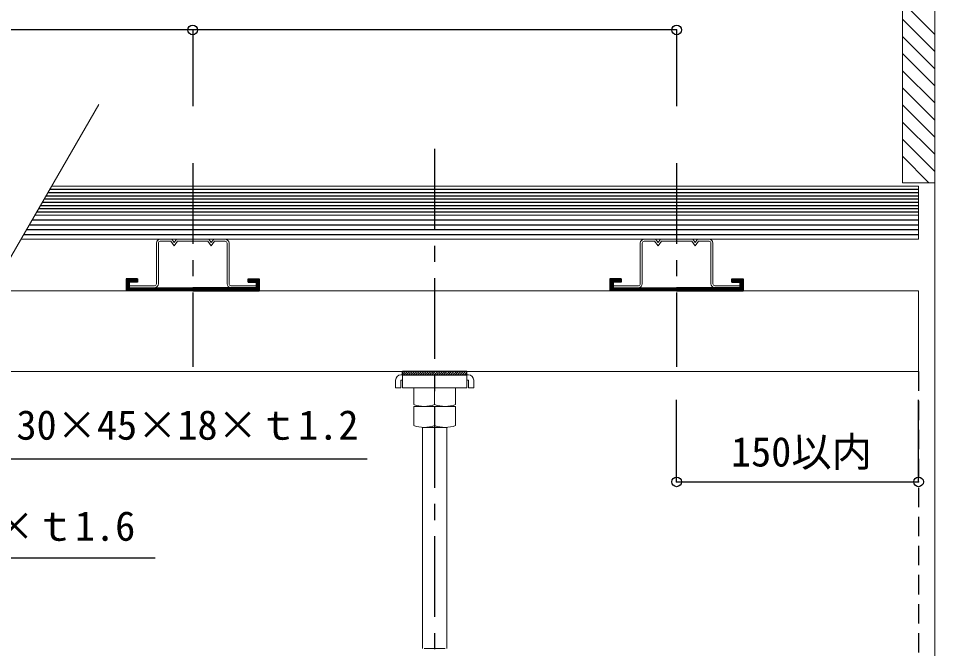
# Model space of a CAD drawing. Units: millimetres, scale not verified. Extents: x -2066 to 2059, y -1474 to 1400.
# Drawn here: x 807 to 1375, y 806 to 1197 of the extents above; entities that cross this region are included whole.
import ezdxf
from ezdxf.enums import TextEntityAlignment as Align

# ---------------------------------------------------------------- set-up
doc = ezdxf.new("R2010")
doc.units = ezdxf.units.MM
doc.header["$LTSCALE"] = 10
doc.header["$PDMODE"] = 32
doc.header["$PDSIZE"] = 6
doc.linetypes.add('CHAIN1', pattern=[8, 5, -1, 1, -1])
doc.linetypes.add('DASHED1', pattern=[1.8, 1.2, -0.6])
for name, color, linetype in [('0-0_中心線', 4, 'CHAIN1'), ('0-2_太線１', 3, 'Continuous'), ('0-4_細線', 4, 'Continuous'), ('0-5_寸法', 4, 'Continuous'), ('0-6_文字', 7, 'Continuous'), ('0-8_隠線', 4, 'DASHED1')]:
    doc.layers.add(name, color=color, linetype=linetype)
doc.layers.add('0-1_中線', color=7, linetype='Continuous', lineweight=18)
doc.styles.add('ＭＳ ゴシック', font='')
doc.styles.get('ＭＳ ゴシック').set_extended_font_data('MS Gothic')

msp = doc.modelspace()

# ---------------------------------------------------------------- linework, layer by layer
at = {"layer": '0-0_中心線'}
for p, q in [((1064.92, 1115.87), (1064.92, 562.94)), ((914.92, 1106.97), (914.92, 980.88)), ((1214.92, 1106.97), (1214.92, 980.88))]:
    msp.add_line(p, q, dxfattribs=at)
at = {"layer": '0-1_中線'}
for p, q in [((1374.92, 592.88), (1374.92, 1290.61)), ((1354.92, 1222.51), (1354.92, 1094.88)), ((1374.92, 1186.77), (1354.92, 1206.77)), ((1374.92, 1176.16), (1354.92, 1196.16)), ((1374.92, 1165.55), (1354.92, 1185.55)), ((1374.92, 1154.95), (1354.92, 1174.95)), ((1374.92, 1144.34), (1354.92, 1164.34)), ((1374.92, 1133.73), (1354.92, 1153.73)), ((856.65, 1143.48), (753.17, 964.25)), ((1374.92, 1123.13), (1354.92, 1143.13)), ((1374.92, 1112.52), (1354.92, 1132.52)), ((1374.92, 1101.91), (1354.92, 1121.91)), ((1371.35, 1094.88), (1354.92, 1111.31)), ((827.44, 1092.88), (1364.92, 1092.88)), ((1354.92, 1094.88), (1374.92, 1094.88)), ((1364.92, 1092.88), (1364.92, 1059.88)), ((817.05, 1074.88), (1364.92, 1074.88)), ((808.39, 1059.88), (1364.92, 1059.88)), ((892.42, 1057.48), (892.42, 1032.28)), ((893.62, 1057.48), (893.62, 1032.28)), ((894.82, 1059.88), (901.92, 1059.88)), ((901.32, 1058.68), (894.82, 1058.68)), ((935.02, 1059.88), (927.92, 1059.88)), ((928.52, 1058.68), (935.02, 1058.68)), ((936.22, 1057.48), (936.22, 1032.28)), ((937.42, 1057.48), (937.42, 1032.28)), ((1192.42, 1057.48), (1192.42, 1032.28)), ((1193.62, 1057.48), (1193.62, 1032.28)), ((1194.82, 1059.88), (1201.92, 1059.88)), ((1201.32, 1058.68), (1194.82, 1058.68)), ((1235.02, 1059.88), (1227.92, 1059.88)), ((1228.52, 1058.68), (1235.02, 1058.68)), ((1236.22, 1057.48), (1236.22, 1032.28)), ((1237.42, 1057.48), (1237.42, 1032.28)), ((875.62, 1031.08), (875.62, 1029.88)), ((891.22, 1031.08), (875.62, 1031.08)), ((875.62, 1029.88), (891.22, 1029.88)), ((954.22, 1029.88), (938.62, 1029.88)), ((1175.62, 1031.08), (1175.62, 1029.88)), ((1191.22, 1031.08), (1175.62, 1031.08)), ((1175.62, 1029.88), (1191.22, 1029.88)), ((1254.22, 1029.88), (1238.62, 1029.88)), ((789.91, 1027.88), (1364.92, 1027.88)), ((1364.92, 977.88), (1364.92, 1027.88)), ((761.04, 977.88), (1364.92, 977.88)), ((1040.72, 967.88), (1040.72, 972.68)), ((1085.92, 975.88), (1043.92, 975.88)), ((1043.92, 967.88), (1043.92, 972.68)), ((1043.92, 972.68), (1044.92, 972.68)), ((1044.92, 975.88), (1044.92, 967.88)), ((1076.18, 975.88), (1053.66, 975.88)), ((1071.42, 975.88), (1058.42, 975.88)), ((1084.92, 967.88), (1084.92, 975.88)), ((1085.92, 972.68), (1084.92, 972.68)), ((1085.92, 967.88), (1085.92, 972.68)), ((1089.12, 967.88), (1089.12, 972.68)), ((1040.72, 967.88), (1043.92, 967.88)), ((1084.92, 967.88), (1044.92, 967.88)), ((1051.92, 967.88), (1051.92, 957.48)), ((1064.92, 957.48), (1064.92, 967.88)), ((1077.92, 957.48), (1077.92, 967.88)), ((1089.12, 967.88), (1085.92, 967.88)), ((1051.92, 956.31), (1051.92, 944.48)), ((1051.92, 956.31), (1077.92, 956.31)), ((1071.42, 956.31), (1058.42, 956.31)), ((1064.92, 944.48), (1064.92, 956.31)), ((1077.92, 944.48), (1077.92, 956.31)), ((1057.42, 943.34), (1072.42, 943.34)), ((1057.42, 943.34), (1057.42, 806.24)), ((1072.42, 943.34), (1072.42, 806.24)), ((1058.42, 806.24), (1071.42, 806.24))]:
    msp.add_line(p, q, dxfattribs=at)
for points in [[(901.32, 1058.68), (903.42, 1055.88), (905.52, 1058.68), (914.92, 1058.68)], [(901.92, 1059.88), (903.42, 1057.88), (904.92, 1059.88), (914.92, 1059.88)], [(927.92, 1059.88), (926.42, 1057.88), (924.92, 1059.88), (914.92, 1059.88)], [(928.52, 1058.68), (926.42, 1055.88), (924.32, 1058.68), (914.92, 1058.68)], [(1201.32, 1058.68), (1203.42, 1055.88), (1205.52, 1058.68), (1214.92, 1058.68)], [(1201.92, 1059.88), (1203.42, 1057.88), (1204.92, 1059.88), (1214.92, 1059.88)], [(1227.92, 1059.88), (1226.42, 1057.88), (1224.92, 1059.88), (1214.92, 1059.88)], [(1228.52, 1058.68), (1226.42, 1055.88), (1224.32, 1058.68), (1214.92, 1058.68)], [(938.62, 1031.08), (954.22, 1031.08), (954.22, 1029.88)], [(1238.62, 1031.08), (1254.22, 1031.08), (1254.22, 1029.88)]]:
    msp.add_lwpolyline(points, dxfattribs=at)
for centre, radius, start, end in [((894.82, 1057.48), 2.4, 90, 180), ((894.82, 1057.48), 1.2, 90, 180), ((935.02, 1057.48), 2.4, 0, 90), ((935.02, 1057.48), 1.2, 0, 90), ((1194.82, 1057.48), 2.4, 90, 180), ((1194.82, 1057.48), 1.2, 90, 180), ((1235.02, 1057.48), 2.4, 0, 90), ((1235.02, 1057.48), 1.2, 0, 90), ((891.22, 1032.28), 1.2, 270, 0), ((891.22, 1032.28), 2.4, 270, 0), ((938.62, 1032.28), 2.4, 180, 270), ((938.62, 1032.28), 1.2, 180, 270), ((1191.22, 1032.28), 1.2, 270, 0), ((1191.22, 1032.28), 2.4, 270, 0), ((1238.62, 1032.28), 2.4, 180, 270), ((1238.62, 1032.28), 1.2, 180, 270), ((1043.92, 972.68), 3.2, 90, 180), ((1085.92, 972.68), 3.2, 0, 90), ((1058.42, 975.09), 18.77, 249.7438, 290.2562), ((1071.42, 975.09), 18.77, 249.7438, 290.2562), ((1058.42, 962.09), 18.77, 249.7438, 290.2562), ((1071.42, 962.09), 18.77, 249.7438, 290.2562)]:
    msp.add_arc(centre, radius, start, end, dxfattribs=at)
at = {"layer": '0-2_太線１'}
for p, q in [((813.58, 1068.88), (1364.92, 1068.88)), ((815.31, 1071.88), (1364.92, 1071.88)), ((810.12, 1062.88), (1364.92, 1062.88)), ((811.85, 1065.88), (1364.92, 1065.88)), ((880.62, 1035.38), (873.62, 1035.38)), ((873.62, 1035.38), (873.62, 1027.88)), ((873.62, 1034.79), (874.21, 1035.38)), ((873.62, 1034.09), (874.91, 1035.38)), ((873.62, 1033.38), (875.62, 1035.38)), ((873.62, 1032.67), (876.33, 1035.38)), ((873.62, 1031.96), (877.03, 1035.38)), ((875.74, 1033.38), (877.74, 1035.38)), ((876.45, 1033.38), (878.45, 1035.38)), ((877.16, 1033.38), (879.16, 1035.38)), ((877.86, 1033.38), (879.86, 1035.38)), ((878.57, 1033.38), (880.57, 1035.38)), ((879.28, 1033.38), (880.62, 1034.72)), ((879.98, 1033.38), (880.62, 1034.01)), ((949.22, 1033.38), (949.22, 1035.38)), ((949.22, 1034.73), (949.87, 1035.38)), ((949.22, 1034.03), (950.57, 1035.38)), ((949.28, 1033.38), (951.28, 1035.38)), ((949.99, 1033.38), (951.99, 1035.38)), ((950.69, 1033.38), (952.69, 1035.38)), ((951.4, 1033.38), (953.4, 1035.38)), ((952.11, 1033.38), (954.11, 1035.38)), ((952.82, 1033.38), (954.82, 1035.38)), ((953.52, 1033.38), (955.52, 1035.38)), ((954.22, 1033.37), (956.22, 1035.37)), ((954.22, 1032.66), (956.22, 1034.66)), ((1180.62, 1035.38), (1173.62, 1035.38)), ((1173.62, 1035.38), (1173.62, 1027.88)), ((1173.62, 1034.79), (1174.21, 1035.38)), ((1173.62, 1034.09), (1174.91, 1035.38)), ((1173.62, 1033.38), (1175.62, 1035.38)), ((1173.62, 1032.67), (1176.33, 1035.38)), ((1173.62, 1031.96), (1177.03, 1035.38)), ((1175.74, 1033.38), (1177.74, 1035.38)), ((1176.45, 1033.38), (1178.45, 1035.38)), ((1177.16, 1033.38), (1179.16, 1035.38)), ((1177.86, 1033.38), (1179.86, 1035.38)), ((1178.57, 1033.38), (1180.57, 1035.38)), ((1179.28, 1033.38), (1180.62, 1034.72)), ((1179.98, 1033.38), (1180.62, 1034.01)), ((1249.22, 1033.38), (1249.22, 1035.38)), ((1249.22, 1034.73), (1249.87, 1035.38)), ((1249.22, 1034.03), (1250.57, 1035.38)), ((1249.28, 1033.38), (1251.28, 1035.38)), ((1249.99, 1033.38), (1251.99, 1035.38)), ((1250.69, 1033.38), (1252.69, 1035.38)), ((1251.4, 1033.38), (1253.4, 1035.38)), ((1252.11, 1033.38), (1254.11, 1035.38)), ((1252.82, 1033.38), (1254.82, 1035.38)), ((1253.52, 1033.38), (1255.52, 1035.38)), ((1254.22, 1033.37), (1256.22, 1035.37)), ((1254.22, 1032.66), (1256.22, 1034.66)), ((873.62, 1031.26), (875.62, 1033.26)), ((873.62, 1030.55), (875.62, 1032.55)), ((873.62, 1029.84), (875.62, 1031.84)), ((873.62, 1029.14), (875.62, 1031.14)), ((873.62, 1028.43), (875.62, 1030.43)), ((873.78, 1027.88), (875.78, 1029.88)), ((874.48, 1027.88), (876.48, 1029.88)), ((875.19, 1027.88), (877.19, 1029.88)), ((875.62, 1029.88), (914.92, 1029.88)), ((875.9, 1027.88), (877.9, 1029.88)), ((876.61, 1027.88), (878.61, 1029.88)), ((877.31, 1027.88), (879.31, 1029.88)), ((878.02, 1027.88), (880.02, 1029.88)), ((878.73, 1027.88), (880.73, 1029.88)), ((879.43, 1027.88), (881.43, 1029.88)), ((880.14, 1027.88), (882.14, 1029.88)), ((880.85, 1027.88), (882.85, 1029.88)), ((881.56, 1027.88), (883.56, 1029.88)), ((882.26, 1027.88), (884.26, 1029.88)), ((882.97, 1027.88), (884.97, 1029.88)), ((883.68, 1027.88), (885.68, 1029.88)), ((884.38, 1027.88), (886.38, 1029.88)), ((885.09, 1027.88), (887.09, 1029.88)), ((885.8, 1027.88), (887.8, 1029.88)), ((886.5, 1027.88), (888.5, 1029.88)), ((887.21, 1027.88), (889.21, 1029.88)), ((887.92, 1027.88), (889.92, 1029.88)), ((888.63, 1027.88), (890.63, 1029.88)), ((889.33, 1027.88), (891.33, 1029.88)), ((890.04, 1027.88), (892.04, 1029.88)), ((890.75, 1027.88), (892.75, 1029.88)), ((891.45, 1027.88), (893.45, 1029.88)), ((892.16, 1027.88), (894.16, 1029.88)), ((892.87, 1027.88), (894.87, 1029.88)), ((893.58, 1027.88), (895.58, 1029.88)), ((894.28, 1027.88), (896.28, 1029.88)), ((894.99, 1027.88), (896.99, 1029.88)), ((895.7, 1027.88), (897.7, 1029.88)), ((896.4, 1027.88), (898.4, 1029.88)), ((897.11, 1027.88), (899.11, 1029.88)), ((897.82, 1027.88), (899.82, 1029.88)), ((898.53, 1027.88), (900.53, 1029.88)), ((899.23, 1027.88), (901.23, 1029.88)), ((899.94, 1027.88), (901.94, 1029.88)), ((900.65, 1027.88), (902.65, 1029.88)), ((901.35, 1027.88), (903.35, 1029.88)), ((902.06, 1027.88), (904.06, 1029.88)), ((902.77, 1027.88), (904.77, 1029.88)), ((903.48, 1027.88), (905.48, 1029.88)), ((904.18, 1027.88), (906.18, 1029.88)), ((904.89, 1027.88), (906.89, 1029.88)), ((905.6, 1027.88), (907.6, 1029.88)), ((906.3, 1027.88), (908.3, 1029.88)), ((907.01, 1027.88), (909.01, 1029.88)), ((907.72, 1027.88), (909.72, 1029.88)), ((908.43, 1027.88), (910.43, 1029.88)), ((909.13, 1027.88), (911.13, 1029.88)), ((909.84, 1027.88), (911.84, 1029.88)), ((910.55, 1027.88), (912.55, 1029.88)), ((911.25, 1027.88), (913.25, 1029.88)), ((911.96, 1027.88), (913.96, 1029.88)), ((912.67, 1027.88), (914.67, 1029.88)), ((913.38, 1027.88), (915.38, 1029.88)), ((914.08, 1027.88), (916.08, 1029.88)), ((914.79, 1027.88), (916.79, 1029.88)), ((954.22, 1029.88), (914.92, 1029.88)), ((915.5, 1027.88), (917.5, 1029.88)), ((916.2, 1027.88), (918.2, 1029.88)), ((916.91, 1027.88), (918.91, 1029.88)), ((917.62, 1027.88), (919.62, 1029.88)), ((918.32, 1027.88), (920.32, 1029.88)), ((919.03, 1027.88), (921.03, 1029.88)), ((919.74, 1027.88), (921.74, 1029.88)), ((920.45, 1027.88), (922.45, 1029.88)), ((921.15, 1027.88), (923.15, 1029.88)), ((921.86, 1027.88), (923.86, 1029.88)), ((922.57, 1027.88), (924.57, 1029.88)), ((923.27, 1027.88), (925.27, 1029.88)), ((923.98, 1027.88), (925.98, 1029.88)), ((924.69, 1027.88), (926.69, 1029.88)), ((925.4, 1027.88), (927.4, 1029.88)), ((926.1, 1027.88), (928.1, 1029.88)), ((926.81, 1027.88), (928.81, 1029.88)), ((927.52, 1027.88), (929.52, 1029.88)), ((928.22, 1027.88), (930.22, 1029.88)), ((928.93, 1027.88), (930.93, 1029.88)), ((929.64, 1027.88), (931.64, 1029.88)), ((930.35, 1027.88), (932.35, 1029.88)), ((931.05, 1027.88), (933.05, 1029.88)), ((931.76, 1027.88), (933.76, 1029.88)), ((932.47, 1027.88), (934.47, 1029.88)), ((933.17, 1027.88), (935.17, 1029.88)), ((933.88, 1027.88), (935.88, 1029.88)), ((934.59, 1027.88), (936.59, 1029.88)), ((935.3, 1027.88), (937.3, 1029.88)), ((936, 1027.88), (938, 1029.88)), ((936.71, 1027.88), (938.71, 1029.88)), ((937.42, 1027.88), (939.42, 1029.88)), ((938.12, 1027.88), (940.12, 1029.88)), ((938.83, 1027.88), (940.83, 1029.88)), ((939.54, 1027.88), (941.54, 1029.88)), ((940.25, 1027.88), (942.25, 1029.88)), ((940.95, 1027.88), (942.95, 1029.88)), ((941.66, 1027.88), (943.66, 1029.88)), ((942.37, 1027.88), (944.37, 1029.88)), ((943.07, 1027.88), (945.07, 1029.88)), ((943.78, 1027.88), (945.78, 1029.88)), ((944.49, 1027.88), (946.49, 1029.88)), ((945.19, 1027.88), (947.19, 1029.88)), ((945.9, 1027.88), (947.9, 1029.88)), ((946.61, 1027.88), (948.61, 1029.88)), ((947.32, 1027.88), (949.32, 1029.88)), ((948.02, 1027.88), (950.02, 1029.88)), ((948.73, 1027.88), (950.73, 1029.88)), ((949.44, 1027.88), (951.44, 1029.88)), ((950.14, 1027.88), (952.14, 1029.88)), ((950.85, 1027.88), (952.85, 1029.88)), ((951.56, 1027.88), (953.56, 1029.88)), ((952.27, 1027.88), (956.22, 1031.83)), ((952.97, 1027.88), (956.22, 1031.13)), ((953.68, 1027.88), (956.22, 1030.42)), ((954.22, 1031.95), (956.22, 1033.95)), ((954.22, 1031.25), (956.22, 1033.25)), ((954.22, 1030.58), (954.22, 1029.88)), ((954.24, 1030.56), (956.22, 1032.54)), ((954.39, 1027.88), (956.22, 1029.71)), ((955.09, 1027.88), (956.22, 1029)), ((955.8, 1027.88), (956.22, 1028.3)), ((1173.62, 1031.26), (1175.62, 1033.26)), ((1173.62, 1030.55), (1175.62, 1032.55)), ((1173.62, 1029.84), (1175.62, 1031.84)), ((1173.62, 1029.14), (1175.62, 1031.14)), ((1173.62, 1028.43), (1175.62, 1030.43)), ((1173.78, 1027.88), (1175.78, 1029.88)), ((1174.48, 1027.88), (1176.48, 1029.88)), ((1175.19, 1027.88), (1177.19, 1029.88)), ((1175.62, 1029.88), (1214.92, 1029.88)), ((1175.9, 1027.88), (1177.9, 1029.88)), ((1176.61, 1027.88), (1178.61, 1029.88)), ((1177.31, 1027.88), (1179.31, 1029.88)), ((1178.02, 1027.88), (1180.02, 1029.88)), ((1178.73, 1027.88), (1180.73, 1029.88)), ((1179.43, 1027.88), (1181.43, 1029.88)), ((1180.14, 1027.88), (1182.14, 1029.88)), ((1180.85, 1027.88), (1182.85, 1029.88)), ((1181.56, 1027.88), (1183.56, 1029.88)), ((1182.26, 1027.88), (1184.26, 1029.88)), ((1182.97, 1027.88), (1184.97, 1029.88)), ((1183.68, 1027.88), (1185.68, 1029.88)), ((1184.38, 1027.88), (1186.38, 1029.88)), ((1185.09, 1027.88), (1187.09, 1029.88)), ((1185.8, 1027.88), (1187.8, 1029.88)), ((1186.5, 1027.88), (1188.5, 1029.88)), ((1187.21, 1027.88), (1189.21, 1029.88)), ((1187.92, 1027.88), (1189.92, 1029.88)), ((1188.63, 1027.88), (1190.63, 1029.88)), ((1189.33, 1027.88), (1191.33, 1029.88)), ((1190.04, 1027.88), (1192.04, 1029.88)), ((1190.75, 1027.88), (1192.75, 1029.88)), ((1191.45, 1027.88), (1193.45, 1029.88)), ((1192.16, 1027.88), (1194.16, 1029.88)), ((1192.87, 1027.88), (1194.87, 1029.88)), ((1193.58, 1027.88), (1195.58, 1029.88)), ((1194.28, 1027.88), (1196.28, 1029.88)), ((1194.99, 1027.88), (1196.99, 1029.88)), ((1195.7, 1027.88), (1197.7, 1029.88)), ((1196.4, 1027.88), (1198.4, 1029.88)), ((1197.11, 1027.88), (1199.11, 1029.88)), ((1197.82, 1027.88), (1199.82, 1029.88)), ((1198.53, 1027.88), (1200.53, 1029.88)), ((1199.23, 1027.88), (1201.23, 1029.88)), ((1199.94, 1027.88), (1201.94, 1029.88)), ((1200.65, 1027.88), (1202.65, 1029.88)), ((1201.35, 1027.88), (1203.35, 1029.88)), ((1202.06, 1027.88), (1204.06, 1029.88)), ((1202.77, 1027.88), (1204.77, 1029.88)), ((1203.48, 1027.88), (1205.48, 1029.88)), ((1204.18, 1027.88), (1206.18, 1029.88)), ((1204.89, 1027.88), (1206.89, 1029.88)), ((1205.6, 1027.88), (1207.6, 1029.88)), ((1206.3, 1027.88), (1208.3, 1029.88)), ((1207.01, 1027.88), (1209.01, 1029.88)), ((1207.72, 1027.88), (1209.72, 1029.88)), ((1208.43, 1027.88), (1210.43, 1029.88)), ((1209.13, 1027.88), (1211.13, 1029.88)), ((1209.84, 1027.88), (1211.84, 1029.88)), ((1210.55, 1027.88), (1212.55, 1029.88)), ((1211.25, 1027.88), (1213.25, 1029.88)), ((1211.96, 1027.88), (1213.96, 1029.88)), ((1212.67, 1027.88), (1214.67, 1029.88)), ((1213.38, 1027.88), (1215.38, 1029.88)), ((1214.08, 1027.88), (1216.08, 1029.88)), ((1214.79, 1027.88), (1216.79, 1029.88)), ((1254.22, 1029.88), (1214.92, 1029.88)), ((1215.5, 1027.88), (1217.5, 1029.88)), ((1216.2, 1027.88), (1218.2, 1029.88)), ((1216.91, 1027.88), (1218.91, 1029.88)), ((1217.62, 1027.88), (1219.62, 1029.88)), ((1218.32, 1027.88), (1220.32, 1029.88)), ((1219.03, 1027.88), (1221.03, 1029.88)), ((1219.74, 1027.88), (1221.74, 1029.88)), ((1220.45, 1027.88), (1222.45, 1029.88)), ((1221.15, 1027.88), (1223.15, 1029.88)), ((1221.86, 1027.88), (1223.86, 1029.88)), ((1222.57, 1027.88), (1224.57, 1029.88)), ((1223.27, 1027.88), (1225.27, 1029.88)), ((1223.98, 1027.88), (1225.98, 1029.88)), ((1224.69, 1027.88), (1226.69, 1029.88)), ((1225.4, 1027.88), (1227.4, 1029.88)), ((1226.1, 1027.88), (1228.1, 1029.88)), ((1226.81, 1027.88), (1228.81, 1029.88)), ((1227.52, 1027.88), (1229.52, 1029.88)), ((1228.22, 1027.88), (1230.22, 1029.88)), ((1228.93, 1027.88), (1230.93, 1029.88)), ((1229.64, 1027.88), (1231.64, 1029.88)), ((1230.35, 1027.88), (1232.35, 1029.88)), ((1231.05, 1027.88), (1233.05, 1029.88)), ((1231.76, 1027.88), (1233.76, 1029.88)), ((1232.47, 1027.88), (1234.47, 1029.88)), ((1233.17, 1027.88), (1235.17, 1029.88)), ((1233.88, 1027.88), (1235.88, 1029.88)), ((1234.59, 1027.88), (1236.59, 1029.88)), ((1235.3, 1027.88), (1237.3, 1029.88)), ((1236, 1027.88), (1238, 1029.88)), ((1236.71, 1027.88), (1238.71, 1029.88)), ((1237.42, 1027.88), (1239.42, 1029.88)), ((1238.12, 1027.88), (1240.12, 1029.88)), ((1238.83, 1027.88), (1240.83, 1029.88)), ((1239.54, 1027.88), (1241.54, 1029.88)), ((1240.25, 1027.88), (1242.25, 1029.88)), ((1240.95, 1027.88), (1242.95, 1029.88)), ((1241.66, 1027.88), (1243.66, 1029.88)), ((1242.37, 1027.88), (1244.37, 1029.88)), ((1243.07, 1027.88), (1245.07, 1029.88)), ((1243.78, 1027.88), (1245.78, 1029.88)), ((1244.49, 1027.88), (1246.49, 1029.88)), ((1245.19, 1027.88), (1247.19, 1029.88)), ((1245.9, 1027.88), (1247.9, 1029.88)), ((1246.61, 1027.88), (1248.61, 1029.88)), ((1247.32, 1027.88), (1249.32, 1029.88)), ((1248.02, 1027.88), (1250.02, 1029.88)), ((1248.73, 1027.88), (1250.73, 1029.88)), ((1249.44, 1027.88), (1251.44, 1029.88)), ((1250.14, 1027.88), (1252.14, 1029.88)), ((1250.85, 1027.88), (1252.85, 1029.88)), ((1251.56, 1027.88), (1253.56, 1029.88)), ((1252.27, 1027.88), (1256.22, 1031.83)), ((1252.97, 1027.88), (1256.22, 1031.13)), ((1253.68, 1027.88), (1256.22, 1030.42)), ((1254.22, 1031.95), (1256.22, 1033.95)), ((1254.22, 1031.25), (1256.22, 1033.25)), ((1254.22, 1030.58), (1254.22, 1029.88)), ((1254.24, 1030.56), (1256.22, 1032.54)), ((1254.39, 1027.88), (1256.22, 1029.71)), ((1255.09, 1027.88), (1256.22, 1029)), ((1255.8, 1027.88), (1256.22, 1028.3)), ((914.92, 1027.88), (873.62, 1027.88)), ((914.92, 1027.88), (956.22, 1027.88)), ((1214.92, 1027.88), (1173.62, 1027.88)), ((1214.92, 1027.88), (1256.22, 1027.88)), ((1084.92, 977.88), (1044.92, 977.88)), ((1044.92, 975.88), (1044.92, 977.88)), ((1045.1, 977.88), (1044.92, 977.7)), ((1046.55, 977.88), (1044.92, 976.32)), ((1048, 977.88), (1045.91, 975.88)), ((1049.44, 977.88), (1047.35, 975.88)), ((1050.89, 977.88), (1048.8, 975.88)), ((1050.89, 977.88), (1048.8, 975.88)), ((1050.89, 977.88), (1048.8, 975.88)), ((1052.33, 977.88), (1050.24, 975.88)), ((1053.78, 977.88), (1051.69, 975.88)), ((1055.22, 977.88), (1053.14, 975.88)), ((1056.67, 977.88), (1054.58, 975.88)), ((1056.67, 977.88), (1054.58, 975.88)), ((1056.67, 977.88), (1054.58, 975.88)), ((1056.67, 977.88), (1054.58, 975.88)), ((1058.12, 977.88), (1056.03, 975.88)), ((1059.56, 977.88), (1057.47, 975.88)), ((1061.01, 977.88), (1058.92, 975.88)), ((1062.45, 977.88), (1060.36, 975.88)), ((1063.9, 977.88), (1061.81, 975.88)), ((1063.9, 977.88), (1061.81, 975.88)), ((1065.34, 977.88), (1063.26, 975.88)), ((1066.79, 977.88), (1064.7, 975.88)), ((1068.24, 977.88), (1066.15, 975.88)), ((1069.68, 977.88), (1067.59, 975.88)), ((1071.13, 977.88), (1069.04, 975.88)), ((1071.13, 977.88), (1069.04, 975.88)), ((1072.57, 977.88), (1070.48, 975.88)), ((1074.02, 977.88), (1071.93, 975.88)), ((1075.46, 977.88), (1073.38, 975.88)), ((1076.91, 977.88), (1074.82, 975.88)), ((1078.36, 977.88), (1076.27, 975.88)), ((1079.8, 977.88), (1077.71, 975.88)), ((1081.25, 977.88), (1079.16, 975.88)), ((1081.25, 977.88), (1079.16, 975.88)), ((1082.69, 977.88), (1080.6, 975.88)), ((1084.14, 977.88), (1082.05, 975.88)), ((1084.92, 977.24), (1083.5, 975.88)), ((1084.92, 975.88), (1084.92, 977.88)), ((1044.92, 975.88), (1084.92, 975.88))]:
    msp.add_line(p, q, dxfattribs=at)
for points in [[(880.62, 1035.38), (880.62, 1033.38), (875.62, 1033.38), (875.62, 1029.88)], [(949.22, 1035.38), (956.22, 1035.38), (956.22, 1027.88)], [(1180.62, 1035.38), (1180.62, 1033.38), (1175.62, 1033.38), (1175.62, 1029.88)], [(1249.22, 1035.38), (1256.22, 1035.38), (1256.22, 1027.88)], [(949.22, 1033.38), (954.21, 1033.38), (954.22, 1033.38), (954.22, 1030.58)], [(1249.22, 1033.38), (1254.21, 1033.38), (1254.22, 1033.38), (1254.22, 1030.58)]]:
    msp.add_lwpolyline(points, dxfattribs=at)
at = {"layer": '0-4_細線'}
for p, q in [((826.28, 1090.88), (1364.92, 1090.88)), ((823.97, 1086.88), (1364.92, 1086.88)), ((825.13, 1088.88), (1364.92, 1088.88)), ((820.51, 1080.88), (1364.92, 1080.88)), ((821.66, 1082.88), (1364.92, 1082.88)), ((822.82, 1084.88), (1364.92, 1084.88)), ((818.2, 1076.88), (1364.92, 1076.88)), ((819.36, 1078.88), (1364.92, 1078.88))]:
    msp.add_line(p, q, dxfattribs=at)
at = {"layer": '0-5_寸法'}
for p, q in [((914.92, 1189.61), (614.92, 1189.61)), ((1214.92, 1189.61), (914.92, 1189.61)), ((914.92, 1189.61), (914.92, 1142.28)), ((1214.92, 1189.61), (1214.92, 1142.28)), ((1214.92, 909.58), (1214.92, 960.41)), ((1364.92, 909.58), (1364.92, 960.41)), ((1214.92, 909.58), (1364.92, 909.58))]:
    msp.add_line(p, q, dxfattribs=at)
at = {"layer": '0-5_寸法', "color": 7}
for p in [(914.92, 1189.61), (1214.92, 1189.61), (1214.92, 909.58), (1364.92, 909.58)]:
    msp.add_point(p, dxfattribs=at)
at = {"layer": '0-6_文字'}
for p, q in [((694.75, 923.84), (1023.01, 923.84)), ((610.26, 862.43), (891.56, 862.43))]:
    msp.add_line(p, q, dxfattribs=at)
at = {"layer": '0-8_隠線'}
msp.add_line((1364.92, 977.88), (1364.92, 442.26), dxfattribs=at)

# ---------------------------------------------------------------- texts
at = {"layer": '0-5_寸法', "color": 7, "style": 'ＭＳ ゴシック'}
msp.add_text('150以内', height=18.33, dxfattribs=at).set_placement((1248.63, 913.58), align=Align.BOTTOM_LEFT)
at = {"layer": '0-6_文字', "style": 'ＭＳ ゴシック'}
for s, p in [('根太鋼 30×45×18×ｔ1.2', (718.17, 930.2)), ('大引鋼 50×60×ｔ1.6', (629.66, 867.59))]:
    msp.add_text(s, height=18.33, dxfattribs=at).set_placement(p, align=Align.BOTTOM_LEFT)

doc.saveas('drawing.dxf')
